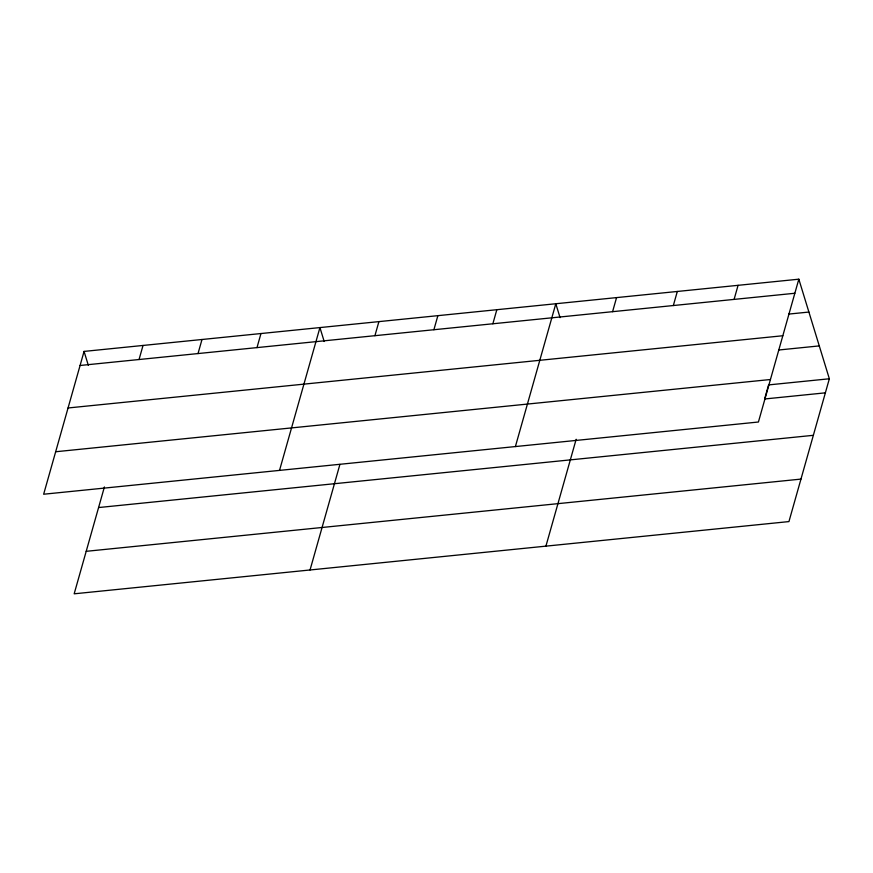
<?xml version="1.0" encoding="UTF-8"?>
<svg xmlns="http://www.w3.org/2000/svg" width="873" height="873" viewBox="0 0 873 873"><rect width="100%" height="100%" fill="white"/><g stroke="black" fill="none" stroke-linecap="round" stroke-linejoin="round"><path stroke-width="1.31" d="M84.059 351.415L43.65 494.227L758.419 422.008L798.828 279.185L84.059 351.415L88.326 365.318M139.047 359.523L143.03 345.457M104.411 486.948L74.172 593.815L788.941 521.585L829.35 378.773L798.828 279.185M198.018 353.565L202.001 339.499M256.989 347.607L260.962 333.541M279.524 470.394L319.933 327.582L324.199 341.485M374.921 335.69L378.904 321.624M310.046 569.971L339.913 464.403M433.892 329.732L437.875 315.666M492.863 323.774L496.835 309.708M515.397 446.561L555.806 303.749L560.073 317.652M545.92 546.138L576.158 439.283M612.584 311.672L616.567 297.606M673.334 305.539L677.317 291.473M734.095 299.395L738.078 285.329M80.076 365.481L794.845 293.263M788.646 314.094L808.9 312.054M68.061 407.975L782.83 335.745M778.771 349.997L819.278 345.904M55.676 451.745L770.433 379.515M829.35 378.773L768.6 384.906L764.617 398.983L825.367 392.839M98.584 507.551L813.341 435.321M86.198 551.321L800.956 479.102"/></g></svg>
